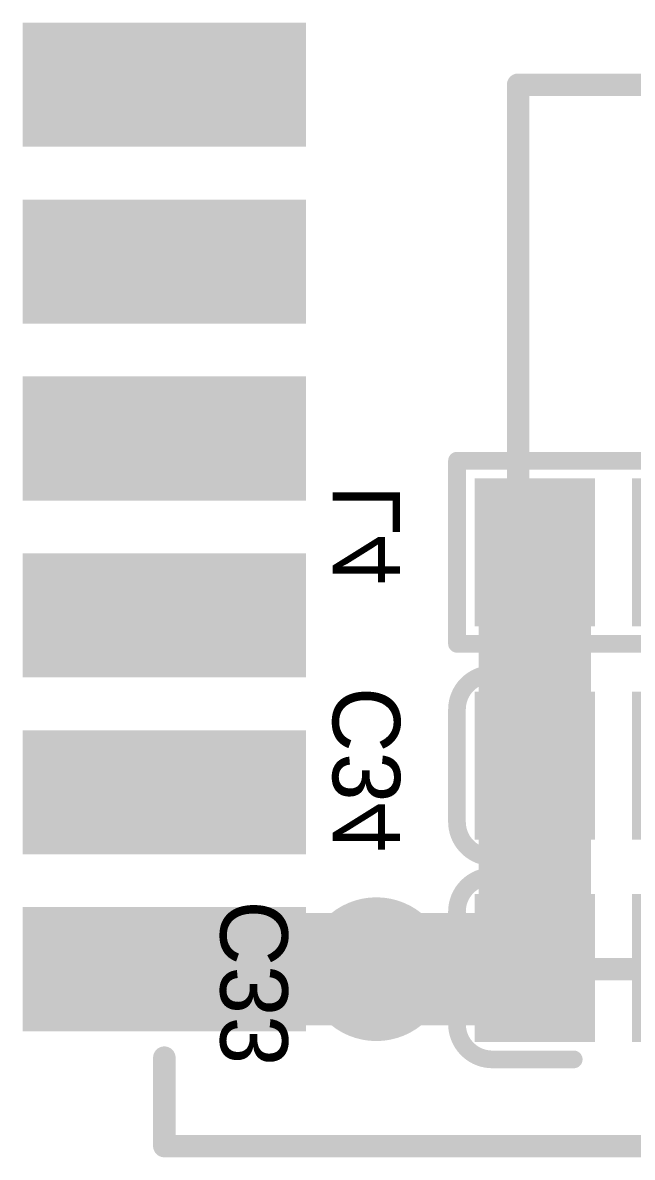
# Model space of a CAD drawing. Header units: millimetres. Extents: x 3.32 to 12.49, y 5.66 to 10.73.
# Drawn here: x 4.904 to 5.175, y 6.444 to 6.949 of the extents above; entities that cross this region are included whole.
import ezdxf

# ---------------------------------------------------------------- set-up
doc = ezdxf.new("R2010")
doc.units = ezdxf.units.MM
doc.header["$MEASUREMENT"] = 0
for name, color, linetype in [('BottomLayer', 5, 'Continuous'), ('BottomOverlay', 54, 'Continuous'), ('BottomPaste', 16, 'Continuous'), ('BottomSolder', 6, 'Continuous'), ('InternalPlane1', 76, 'Continuous'), ('InternalPlane2', 16, 'Continuous'), ('MultiLayer', 9, 'Continuous'), ('TopLayer', 1, 'Continuous'), ('TopOverlay', 2, 'Continuous'), ('TopPaste', 8, 'Continuous'), ('TopSolder', 216, 'Continuous'), ('ViaHoleLayer', 16, 'Continuous')]:
    doc.layers.add(name, color=color, linetype=linetype)

# ---------------------------------------------------------------- blocks, each defined once
blk = doc.blocks.new('0805_C_B_252')
at = {"layer": 'BottomLayer'}
for points in [[(-0.05787, -0.02894), (-0.0122, -0.02894), (-0.05787, 0.02894), (-0.0122, 0.02894)], [(0.0122, -0.02894), (0.05787, -0.02894), (0.0122, 0.02894), (0.05787, 0.02894)]]:
    blk.add_solid(points, dxfattribs=at)
at = {"layer": 'BottomOverlay', "const_width": 0.00787}
for points in [[(-0.06969, 0.025, -0.414213), (-0.05394, 0.04075)], [(0.05394, 0.04075, -0.414214), (0.06968, 0.025)], [(-0.05394, -0.04075, -0.414214), (-0.06969, -0.025)], [(0.06969, -0.025, -0.414213), (0.05394, -0.04075)]]:
    blk.add_lwpolyline(points, format="xyb", dxfattribs=at)
at = {"layer": 'BottomOverlay', "const_width": 0.00394}
for points in [[(-0.05591, 0.04075, 1), (-0.05197, 0.04075, 1)], [(-0.05591, 0.04075, 1), (-0.05197, 0.04075, 1)], [(-0.01969, 0.04075, 1), (-0.01575, 0.04075, 1)], [(0.01575, 0.04075, 1), (0.01969, 0.04075, 1)], [(0.05197, 0.04075, 1), (0.05591, 0.04075, 1)], [(0.05197, 0.04075, 1), (0.05591, 0.04075, 1)], [(-0.07165, 0.025, 1), (-0.06772, 0.025, 1)], [(-0.07165, 0.025, 1), (-0.06772, 0.025, 1)], [(0.06772, 0.025, 1), (0.07165, 0.025, 1)], [(0.06772, 0.025, 1), (0.07165, 0.025, 1)], [(-0.07165, -0.025, 1), (-0.06772, -0.025, 1)], [(-0.07165, -0.025, 1), (-0.06772, -0.025, 1)], [(0.06772, -0.025, 1), (0.07165, -0.025, 1)], [(0.06772, -0.025, 1), (0.07165, -0.025, 1)], [(-0.05591, -0.04075, 1), (-0.05197, -0.04075, 1)], [(-0.05591, -0.04075, 1), (-0.05197, -0.04075, 1)], [(-0.01969, -0.04075, 1), (-0.01575, -0.04075, 1)], [(0.01575, -0.04075, 1), (0.01969, -0.04075, 1)], [(0.05197, -0.04075, 1), (0.05591, -0.04075, 1)], [(0.05197, -0.04075, 1), (0.05591, -0.04075, 1)]]:
    blk.add_lwpolyline(points, format="xyb", close=True, dxfattribs=at)
at = {"layer": 'BottomOverlay', "const_width": 0.00787}
for points in [[(-0.01772, 0.04075), (-0.05394, 0.04075)], [(0.05394, 0.04075), (0.01772, 0.04075)], [(-0.06969, 0.025), (-0.06969, -0.025)], [(0.06968, 0.025), (0.06968, -0.025)], [(-0.01772, -0.04075), (-0.05394, -0.04075)], [(0.05394, -0.04075), (0.01772, -0.04075)]]:
    blk.add_lwpolyline(points, dxfattribs=at)
at = {"layer": 'BottomPaste'}
for points in [[(-0.05787, -0.02894), (-0.0122, -0.02894), (-0.05787, 0.02894), (-0.0122, 0.02894)], [(0.0122, -0.02894), (0.05787, -0.02894), (0.0122, 0.02894), (0.05787, 0.02894)]]:
    blk.add_solid(points, dxfattribs=at)
at = {"layer": 'BottomSolder'}
for points in [[(-0.06187, -0.03294), (-0.0082, -0.03294), (-0.06187, 0.03294), (-0.0082, 0.03294)], [(0.0082, -0.03294), (0.06187, -0.03294), (0.0082, 0.03294), (0.06187, 0.03294)]]:
    blk.add_solid(points, dxfattribs=at)
blk = doc.blocks.new('0805_C_B_253')
at = {"layer": 'BottomLayer'}
for points in [[(-0.05787, -0.02894), (-0.0122, -0.02894), (-0.05787, 0.02894), (-0.0122, 0.02894)], [(0.0122, -0.02894), (0.05787, -0.02894), (0.0122, 0.02894), (0.05787, 0.02894)]]:
    blk.add_solid(points, dxfattribs=at)
at = {"layer": 'BottomOverlay', "const_width": 0.00787}
for points in [[(-0.06969, 0.025, -0.414213), (-0.05394, 0.04075)], [(0.05394, 0.04075, -0.414214), (0.06968, 0.025)], [(-0.05394, -0.04075, -0.414214), (-0.06969, -0.025)], [(0.06969, -0.025, -0.414213), (0.05394, -0.04075)]]:
    blk.add_lwpolyline(points, format="xyb", dxfattribs=at)
at = {"layer": 'BottomOverlay', "const_width": 0.00394}
for points in [[(-0.05591, 0.04075, 1), (-0.05197, 0.04075, 1)], [(-0.05591, 0.04075, 1), (-0.05197, 0.04075, 1)], [(-0.01969, 0.04075, 1), (-0.01575, 0.04075, 1)], [(0.01575, 0.04075, 1), (0.01969, 0.04075, 1)], [(0.05197, 0.04075, 1), (0.05591, 0.04075, 1)], [(0.05197, 0.04075, 1), (0.05591, 0.04075, 1)], [(-0.07165, 0.025, 1), (-0.06772, 0.025, 1)], [(-0.07165, 0.025, 1), (-0.06772, 0.025, 1)], [(0.06772, 0.025, 1), (0.07165, 0.025, 1)], [(0.06772, 0.025, 1), (0.07165, 0.025, 1)], [(-0.07165, -0.025, 1), (-0.06772, -0.025, 1)], [(-0.07165, -0.025, 1), (-0.06772, -0.025, 1)], [(0.06772, -0.025, 1), (0.07165, -0.025, 1)], [(0.06772, -0.025, 1), (0.07165, -0.025, 1)], [(-0.05591, -0.04075, 1), (-0.05197, -0.04075, 1)], [(-0.05591, -0.04075, 1), (-0.05197, -0.04075, 1)], [(-0.01969, -0.04075, 1), (-0.01575, -0.04075, 1)], [(0.01575, -0.04075, 1), (0.01969, -0.04075, 1)], [(0.05197, -0.04075, 1), (0.05591, -0.04075, 1)], [(0.05197, -0.04075, 1), (0.05591, -0.04075, 1)]]:
    blk.add_lwpolyline(points, format="xyb", close=True, dxfattribs=at)
at = {"layer": 'BottomOverlay', "const_width": 0.00787}
for points in [[(-0.05394, 0.04075), (-0.01772, 0.04075)], [(0.01772, 0.04075), (0.05394, 0.04075)], [(-0.06969, -0.025), (-0.06969, 0.025)], [(0.06968, -0.025), (0.06968, 0.025)], [(-0.05394, -0.04075), (-0.01772, -0.04075)], [(0.01772, -0.04075), (0.05394, -0.04075)]]:
    blk.add_lwpolyline(points, dxfattribs=at)
at = {"layer": 'BottomPaste'}
for points in [[(-0.05787, -0.02894), (-0.0122, -0.02894), (-0.05787, 0.02894), (-0.0122, 0.02894)], [(0.0122, -0.02894), (0.05787, -0.02894), (0.0122, 0.02894), (0.05787, 0.02894)]]:
    blk.add_solid(points, dxfattribs=at)
at = {"layer": 'BottomSolder'}
for points in [[(-0.06187, -0.03294), (-0.0082, -0.03294), (-0.06187, 0.03294), (-0.0082, 0.03294)], [(0.0082, -0.03294), (0.06187, -0.03294), (0.0082, 0.03294), (0.06187, 0.03294)]]:
    blk.add_solid(points, dxfattribs=at)
blk = doc.blocks.new('0805_L_B_291')
at = {"layer": 'BottomLayer'}
for points in [[(-0.05787, -0.02894), (-0.0122, -0.02894), (-0.05787, 0.02894), (-0.0122, 0.02894)], [(0.0122, -0.02894), (0.05787, -0.02894), (0.0122, 0.02894), (0.05787, 0.02894)]]:
    blk.add_solid(points, dxfattribs=at)
at = {"layer": 'BottomOverlay', "const_width": 0.00787}
for points in [[(-0.06968, 0.04075), (0.06968, 0.04075)], [(-0.06968, -0.04075), (-0.06968, 0.04075)], [(0.06968, -0.04075), (0.06968, 0.04075)], [(-0.06968, -0.04075), (0.06968, -0.04075)]]:
    blk.add_lwpolyline(points, dxfattribs=at)
at = {"layer": 'BottomOverlay', "const_width": 0.00394}
for points in [[(-0.07165, 0.04075, 1), (-0.06772, 0.04075, 1)], [(-0.07165, 0.04075, 1), (-0.06772, 0.04075, 1)], [(0.06772, 0.04075, 1), (0.07165, 0.04075, 1)], [(0.06772, 0.04075, 1), (0.07165, 0.04075, 1)], [(-0.07165, -0.04075, 1), (-0.06772, -0.04075, 1)], [(-0.07165, -0.04075, 1), (-0.06772, -0.04075, 1)], [(0.06772, -0.04075, 1), (0.07165, -0.04075, 1)], [(0.06772, -0.04075, 1), (0.07165, -0.04075, 1)]]:
    blk.add_lwpolyline(points, format="xyb", close=True, dxfattribs=at)
at = {"layer": 'BottomPaste'}
for points in [[(-0.05787, -0.02894), (-0.0122, -0.02894), (-0.05787, 0.02894), (-0.0122, 0.02894)], [(0.0122, -0.02894), (0.05787, -0.02894), (0.0122, 0.02894), (0.05787, 0.02894)]]:
    blk.add_solid(points, dxfattribs=at)
at = {"layer": 'BottomSolder'}
for points in [[(-0.06187, -0.03294), (-0.0082, -0.03294), (-0.06187, 0.03294), (-0.0082, 0.03294)], [(0.0082, -0.03294), (0.06187, -0.03294), (0.0082, 0.03294), (0.06187, 0.03294)]]:
    blk.add_solid(points, dxfattribs=at)
blk = doc.blocks.new('ESP_07S_294')
at = {"layer": 'TopLayer'}
for points in [[(-0.37402, 0.09449), (-0.25591, 0.09449), (-0.37402, 0.14173), (-0.25591, 0.14173)], [(-0.37402, 0.01575), (-0.25591, 0.01575), (-0.37402, 0.06299), (-0.25591, 0.06299)], [(-0.37402, -0.06299), (-0.25591, -0.06299), (-0.37402, -0.01575), (-0.25591, -0.01575)], [(-0.37402, -0.14173), (-0.25591, -0.14173), (-0.37402, -0.09449), (-0.25591, -0.09449)], [(-0.37402, -0.22047), (-0.25591, -0.22047), (-0.37402, -0.17323), (-0.25591, -0.17323)], [(-0.37402, -0.29921), (-0.25591, -0.29921), (-0.37402, -0.25197), (-0.25591, -0.25197)]]:
    blk.add_solid(points, dxfattribs=at)
at = {"layer": 'TopOverlay', "const_width": 0.01}
for points in [[(-0.15748, -0.27559), (-0.15748, 0.11811)], [(-0.15748, 0.11811), (0, 0.11811)], [(-0.15748, -0.27559), (0.15748, -0.27559)], [(-0.31496, -0.35433), (-0.31496, -0.31496)], [(-0.31496, -0.35433), (0.31496, -0.35433)]]:
    blk.add_lwpolyline(points, dxfattribs=at)
at = {"layer": 'TopOverlay', "const_width": 0.005}
for points in [[(-0.15998, 0.11811, 1), (-0.15498, 0.11811, 1)], [(-0.15998, 0.11811, 1), (-0.15498, 0.11811, 1)], [(-0.15998, -0.27559, 1), (-0.15498, -0.27559, 1)], [(-0.15998, -0.27559, 1), (-0.15498, -0.27559, 1)], [(-0.31746, -0.31496, 1), (-0.31246, -0.31496, 1)], [(-0.31746, -0.35433, 1), (-0.31246, -0.35433, 1)], [(-0.31746, -0.35433, 1), (-0.31246, -0.35433, 1)]]:
    blk.add_lwpolyline(points, format="xyb", close=True, dxfattribs=at)
at = {"layer": 'TopPaste'}
for points in [[(-0.37402, 0.09449), (-0.25591, 0.09449), (-0.37402, 0.14173), (-0.25591, 0.14173)], [(-0.37402, 0.01575), (-0.25591, 0.01575), (-0.37402, 0.06299), (-0.25591, 0.06299)], [(-0.37402, -0.06299), (-0.25591, -0.06299), (-0.37402, -0.01575), (-0.25591, -0.01575)], [(-0.37402, -0.14173), (-0.25591, -0.14173), (-0.37402, -0.09449), (-0.25591, -0.09449)], [(-0.37402, -0.22047), (-0.25591, -0.22047), (-0.37402, -0.17323), (-0.25591, -0.17323)], [(-0.37402, -0.29921), (-0.25591, -0.29921), (-0.37402, -0.25197), (-0.25591, -0.25197)]]:
    blk.add_solid(points, dxfattribs=at)
at = {"layer": 'TopSolder'}
for points in [[(-0.37802, 0.09049), (-0.25191, 0.09049), (-0.37802, 0.14573), (-0.25191, 0.14573)], [(-0.37802, 0.01175), (-0.25191, 0.01175), (-0.37802, 0.06699), (-0.25191, 0.06699)], [(-0.37802, -0.06699), (-0.25191, -0.06699), (-0.37802, -0.01175), (-0.25191, -0.01175)], [(-0.37802, -0.14573), (-0.25191, -0.14573), (-0.37802, -0.09049), (-0.25191, -0.09049)], [(-0.37802, -0.22447), (-0.25191, -0.22447), (-0.37802, -0.16923), (-0.25191, -0.16923)], [(-0.37802, -0.30321), (-0.25191, -0.30321), (-0.37802, -0.24797), (-0.25191, -0.24797)]]:
    blk.add_solid(points, dxfattribs=at)

msp = doc.modelspace()

# ---------------------------------------------------------------- linework, layer by layer
at = {"layer": 'BottomLayer', "const_width": 0.05}
for points in [[(5.13197, 6.61866), (5.13197, 6.71366)], [(5.13197, 6.52866), (5.13197, 6.61866)], [(5.06142, 6.52807), (5.13138, 6.52807)], [(5.13138, 6.52807), (5.13197, 6.52866)]]:
    msp.add_lwpolyline(points, dxfattribs=at)
at = {"layer": 'BottomLayer', "const_width": 0.025}
for points in [[(5.11947, 6.71366, 1), (5.14447, 6.71366, 1)], [(5.11947, 6.61866, 1), (5.14447, 6.61866, 1)], [(5.11947, 6.61866, 1), (5.14447, 6.61866, 1)], [(5.04892, 6.52807, 1), (5.07392, 6.52807, 1)], [(5.04892, 6.52807, 1), (5.07392, 6.52807, 1)], [(5.11888, 6.52807, 1), (5.14388, 6.52807, 1)], [(5.11888, 6.52807, 1), (5.14388, 6.52807, 1)], [(5.11947, 6.52866, 1), (5.14447, 6.52866, 1)], [(5.11947, 6.52866, 1), (5.14447, 6.52866, 1)]]:
    msp.add_lwpolyline(points, format="xyb", close=True, dxfattribs=at)
at = {"layer": 'InternalPlane1', "const_width": 0.032}
msp.add_lwpolyline([(5.04542, 6.52807, 1), (5.07742, 6.52807, 1)], format="xyb", close=True, dxfattribs=at)
at = {"layer": 'InternalPlane2', "const_width": 0.032}
msp.add_lwpolyline([(5.04542, 6.52807, 1), (5.07742, 6.52807, 1)], format="xyb", close=True, dxfattribs=at)
at = {"layer": 'MultiLayer', "const_width": 0.025}
msp.add_lwpolyline([(5.04892, 6.52807, 1), (5.07392, 6.52807, 1)], format="xyb", close=True, dxfattribs=at)
at = {"layer": 'TopLayer', "const_width": 0.05}
msp.add_lwpolyline([(4.96705, 6.52807), (5.06142, 6.52807)], dxfattribs=at)
at = {"layer": 'TopLayer', "const_width": 0.025}
for points in [[(4.95455, 6.52807, 1), (4.97955, 6.52807, 1)], [(5.04892, 6.52807, 1), (5.07392, 6.52807, 1)], [(5.04892, 6.52807, 1), (5.07392, 6.52807, 1)]]:
    msp.add_lwpolyline(points, format="xyb", close=True, dxfattribs=at)
at = {"layer": 'ViaHoleLayer', "const_width": 0.012}
msp.add_lwpolyline([(5.05542, 6.52807, 1), (5.06742, 6.52807, 1)], format="xyb", close=True, dxfattribs=at)

# ---------------------------------------------------------------- block references
for name, p, rotation in [('ESP_07S_294', (5.28201, 6.80366), 360), ('0805_C_B_252', (5.16701, 6.52866), 180)]:
    msp.add_blockref(name, p, dxfattribs=dict(rotation=rotation))
for name, p in [('0805_L_B_291', (5.16701, 6.71366)), ('0805_C_B_253', (5.16701, 6.61866))]:
    msp.add_blockref(name, p)

# ---------------------------------------------------------------- texts
at = {"layer": 'BottomOverlay', "text_generation_flag": 2}
for s, p in [('L4', (5.07201, 6.74366)), ('C34', (5.07201, 6.65366)), ('C33', (5.02201, 6.55866))]:
    msp.add_text(s, height=0.03, rotation=90, dxfattribs=at).set_placement(p)

doc.saveas('drawing.dxf')
